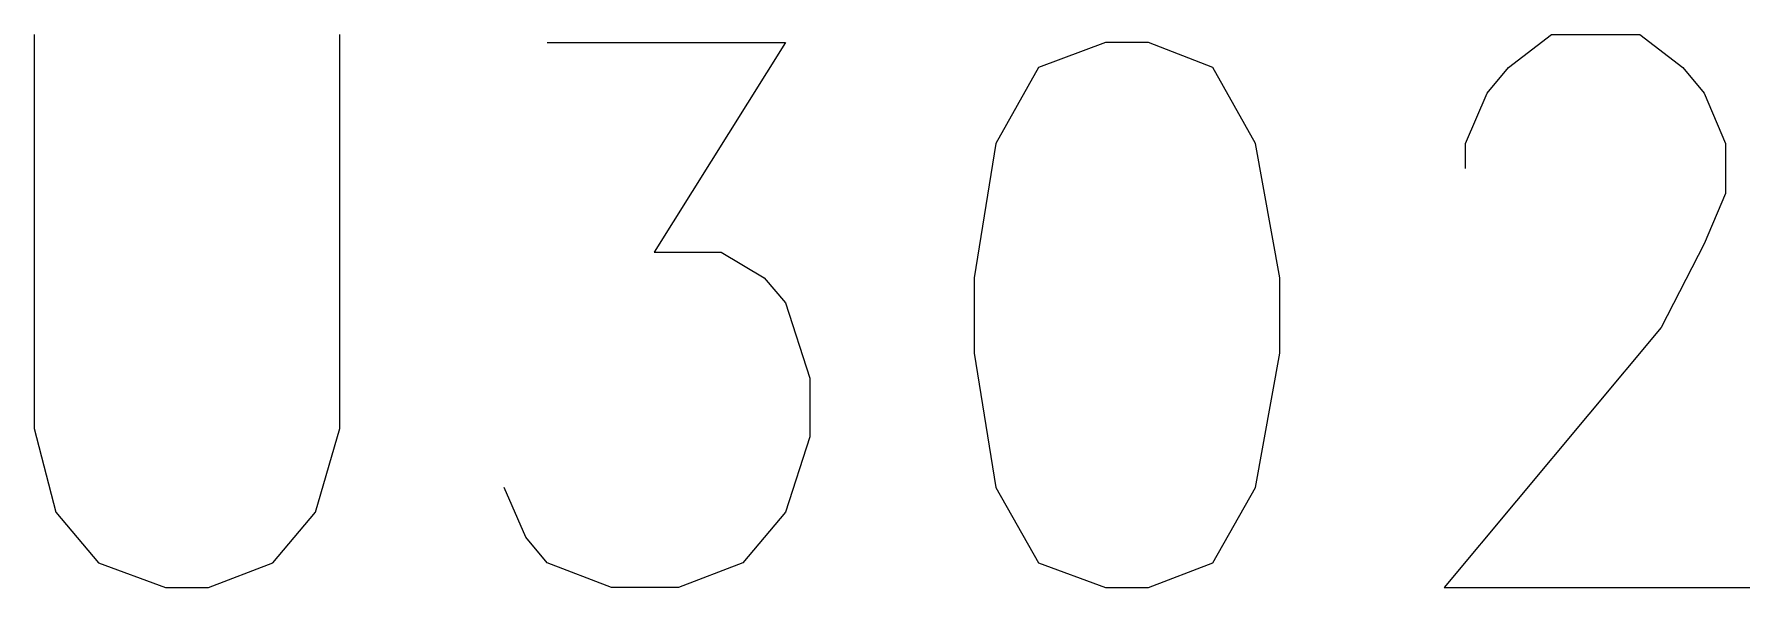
# Model space of a CAD drawing. Extents: x 295 to 953, y 10 to 290.
# Drawn here: x 643.68 to 647.775, y 200.665 to 201.985 of the extents above; entities that cross this region are included whole.
import ezdxf

# ---------------------------------------------------------------- set-up
doc = ezdxf.new("R2010")
doc.units = 0
doc.header["$LTSCALE"] = 5
doc.header["$MEASUREMENT"] = 0
doc.layers.add('13_C-SILK_GBR', color=7, linetype='CONTINUOUS')

msp = doc.modelspace()

# ---------------------------------------------------------------- linework, layer by layer
at = {"layer": '13_C-SILK_GBR'}
for p, q in [((643.6799, 201.985), (643.6799, 201.0445)), ((644.4092, 201.0445), (644.4092, 201.985)), ((647.1994, 201.9058), (647.3017, 201.985)), ((647.3017, 201.985), (647.5129, 201.985)), ((647.5129, 201.985), (647.6152, 201.9058)), ((644.9042, 201.9652), (645.4735, 201.9652)), ((645.4735, 201.9652), (645.16, 201.4653)), ((646.2374, 201.9652), (646.0774, 201.9058)), ((646.3397, 201.9652), (646.2374, 201.9652)), ((646.4932, 201.9058), (646.3397, 201.9652)), ((646.0774, 201.9058), (645.9751, 201.7243)), ((646.5955, 201.7243), (646.4932, 201.9058)), ((647.1482, 201.8448), (647.1994, 201.9058)), ((647.6152, 201.9058), (647.6663, 201.8448)), ((647.0971, 201.7243), (647.1482, 201.8448)), ((647.6663, 201.8448), (647.7175, 201.7243)), ((645.9751, 201.7243), (645.9239, 201.4042)), ((646.6532, 201.4042), (646.5955, 201.7243)), ((647.0971, 201.6649), (647.0971, 201.7243)), ((647.7175, 201.7243), (647.7175, 201.6055)), ((647.7175, 201.6055), (647.6663, 201.4851)), ((645.16, 201.4653), (645.32, 201.4653)), ((645.32, 201.4653), (645.4223, 201.4042)), ((647.6663, 201.4851), (647.564, 201.2854)), ((645.4223, 201.4042), (645.4735, 201.3448)), ((645.9239, 201.4042), (645.9239, 201.2244)), ((646.6532, 201.2244), (646.6532, 201.4042)), ((645.4735, 201.3448), (645.5312, 201.165)), ((647.564, 201.2854), (647.0459, 200.665)), ((645.9239, 201.2244), (645.9751, 200.9043)), ((646.5955, 200.9043), (646.6532, 201.2244)), ((645.5312, 201.165), (645.5312, 201.0247)), ((643.6799, 201.0445), (643.7311, 200.8449)), ((644.3515, 200.8449), (644.4092, 201.0445)), ((645.5312, 201.0247), (645.4735, 200.8449)), ((644.8531, 200.7855), (644.8019, 200.9043)), ((645.9751, 200.9043), (646.0774, 200.7244)), ((646.4932, 200.7244), (646.5955, 200.9043)), ((643.7311, 200.8449), (643.8334, 200.7244)), ((644.2492, 200.7244), (644.3515, 200.8449)), ((645.4735, 200.8449), (645.3712, 200.7244)), ((644.9042, 200.7244), (644.8531, 200.7855)), ((643.8334, 200.7244), (643.9934, 200.665)), ((644.0957, 200.665), (644.2492, 200.7244)), ((645.0577, 200.665), (644.9042, 200.7244)), ((645.3712, 200.7244), (645.2177, 200.665)), ((646.0774, 200.7244), (646.2374, 200.665)), ((646.3397, 200.665), (646.4932, 200.7244)), ((643.9934, 200.665), (644.0957, 200.665)), ((645.2177, 200.665), (645.0577, 200.665)), ((646.2374, 200.665), (646.3397, 200.665)), ((647.0459, 200.665), (647.7752, 200.665))]:
    msp.add_line(p, q, dxfattribs=at)

doc.saveas('drawing.dxf')
